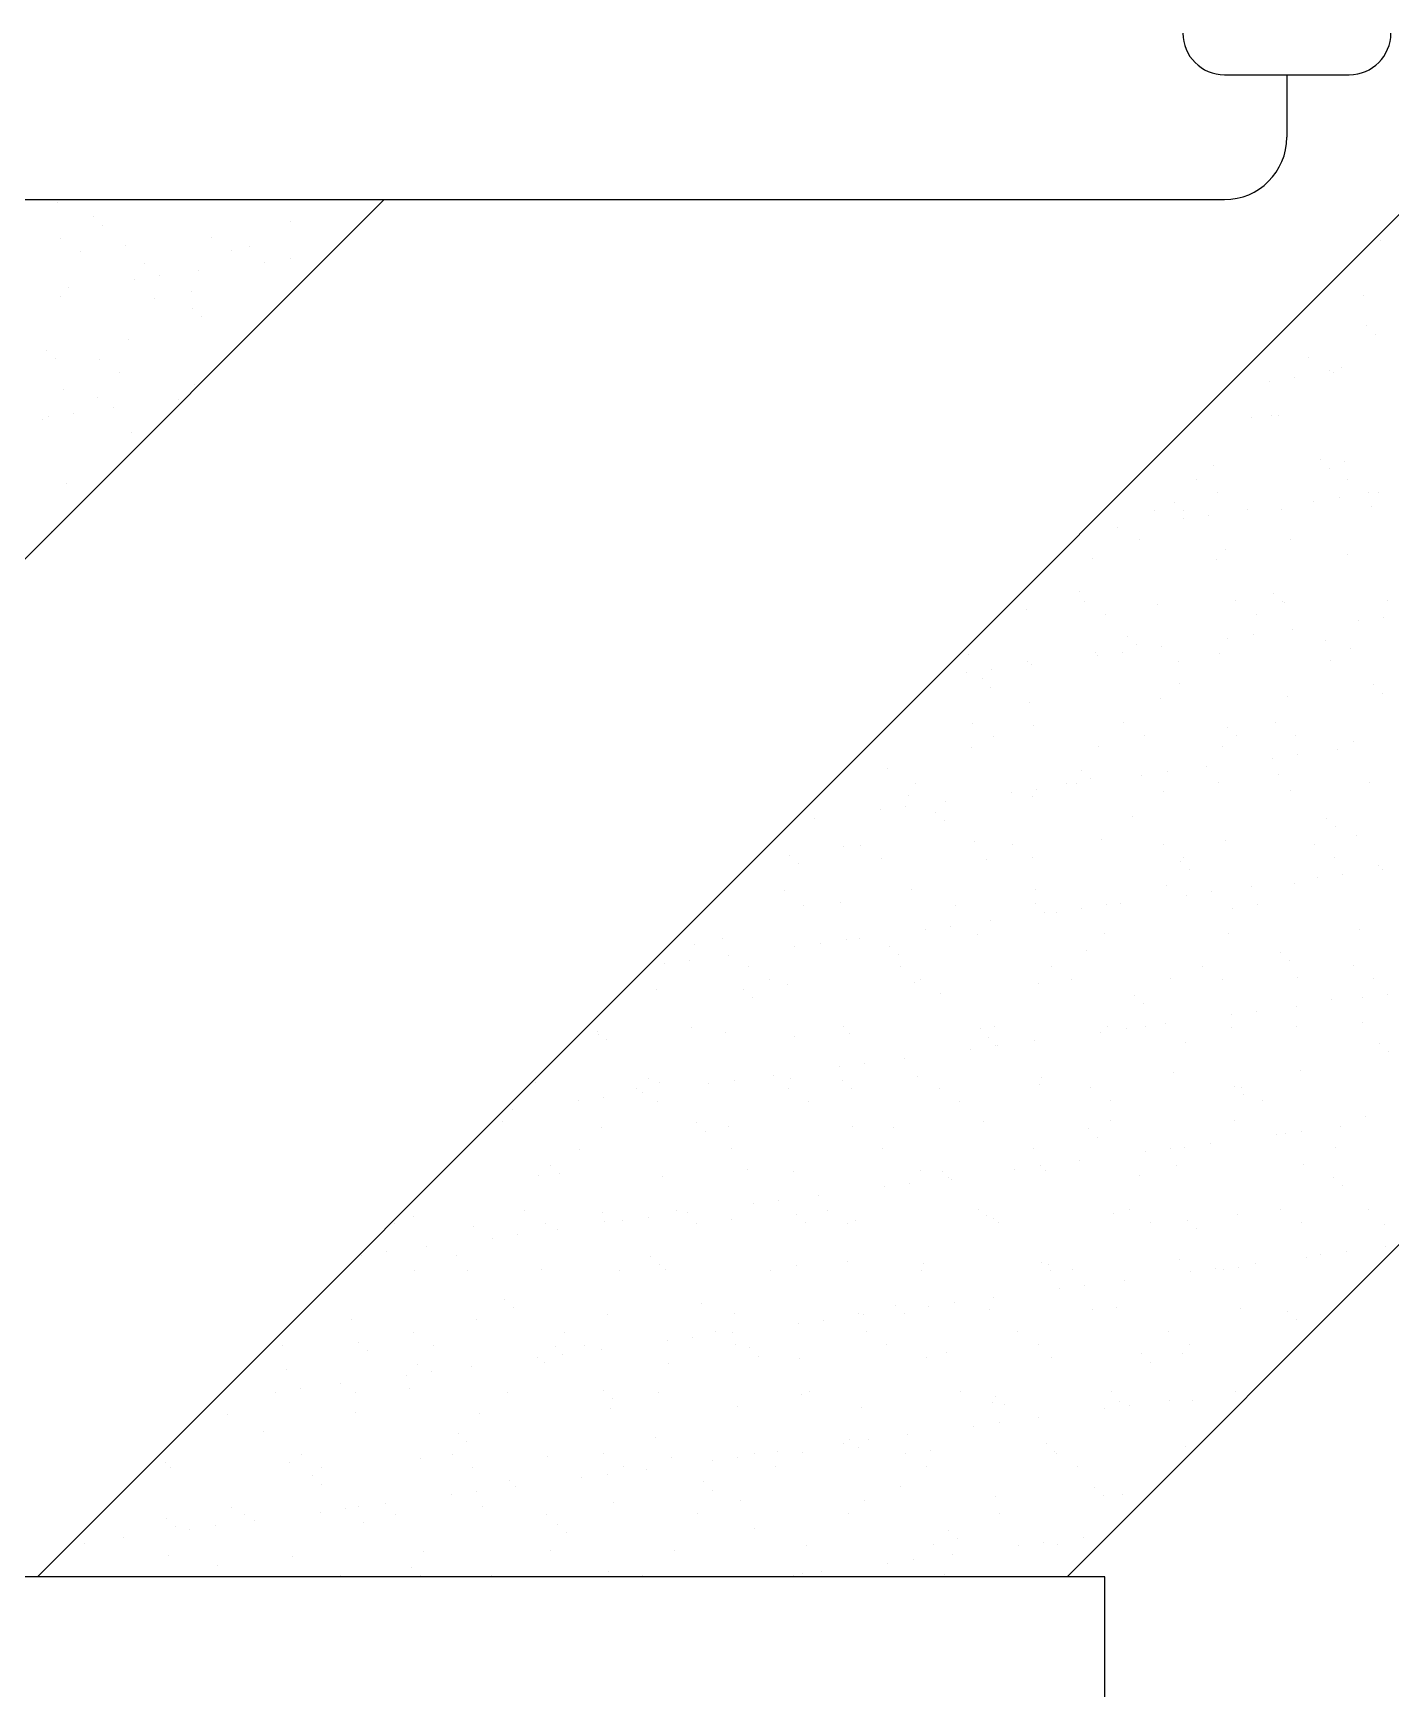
# Model space of a CAD drawing. Extents: x -42728 to 99010, y -18674 to 47645.
# Drawn here: x -35506 to -34947, y -10602 to -9920 of the extents above; entities that cross this region are included whole.
import ezdxf

# ---------------------------------------------------------------- set-up
doc = ezdxf.new("R2010")
doc.units = 0
doc.header["$LTSCALE"] = 100
doc.header["$MEASUREMENT"] = 0
doc.layers.get('0').update_dxf_attribs({"linetype": 'CONTINUOUS'})
doc.layers.add('家具', color=223, linetype='CONTINUOUS')

# ---------------------------------------------------------------- blocks, each defined once
blk = doc.blocks.new('A$C78C3025F')
at = {"layer": '家具', "color": 3, "linetype": 'ByBlock'}
for p, q in [((1629.38, 2820.52), (2410.52, 3601.66)), ((2768.18, 3535.05), (2053.65, 2820.52)), ((1205.12, 2820.52), (1772.3, 3387.7)), ((1637.51, 3386.49), (1637.51, 3386.49)), ((1652.4, 3380.58), (1652.4, 3380.58)), ((1656.09, 3377.2), (1656.09, 3377.2)), ((1733.61, 3378.81), (1733.61, 3378.81)), ((1638.79, 3371.85), (1638.79, 3371.85)), ((1701.07, 3371.96), (1701.07, 3371.96)), ((2182.67, 3370.68), (2182.67, 3370.68)), ((1647.22, 3366.48), (1647.22, 3366.48)), ((1665.74, 3368.65), (1665.74, 3368.65)), ((1709.5, 3366.59), (1709.5, 3366.59)), ((1716.91, 3368.41), (1716.91, 3368.41)), ((1733.54, 3363.34), (1733.54, 3363.34)), ((1749.8, 3365.48), (1749.8, 3365.48)), ((1673.49, 3361.26), (1673.49, 3361.26)), ((1679.71, 3356.25), (1679.71, 3356.25)), ((1695.97, 3358.39), (1695.97, 3358.39)), ((1723.13, 3361.96), (1723.13, 3361.96)), ((1642.13, 3351.3), (1642.13, 3351.3)), ((1669.3, 3354.88), (1669.3, 3354.88)), ((1692.79, 3349.9), (1692.79, 3349.9)), ((1638.77, 3347.96), (1638.77, 3347.96)), ((1677.58, 3347.13), (1677.58, 3347.13)), ((1693.39, 3343.02), (1693.39, 3343.02)), ((2175.84, 3348.04), (2175.84, 3348.04)), ((1697.08, 3339.64), (1697.08, 3339.64)), ((2177.11, 3335.65), (2177.11, 3335.65)), ((1667, 3330.12), (1667, 3330.12)), ((2180.79, 3332.27), (2180.79, 3332.27)), ((1633.27, 3325.47), (1633.27, 3325.47)), ((1636.96, 3322.09), (1636.96, 3322.09)), ((1654.94, 3321.77), (1654.94, 3321.77)), ((2153.2, 3322.67), (2153.2, 3322.67)), ((1663.37, 3316.4), (1663.37, 3316.4)), ((2161.63, 3317.3), (2161.63, 3317.3)), ((2163.53, 3316.38), (2163.53, 3316.38)), ((2166.64, 3318.47), (2166.64, 3318.47)), ((1640.03, 3309.42), (1640.03, 3309.42)), ((1694.05, 3311.36), (1694.05, 3311.36)), ((2136.86, 3312.87), (2136.86, 3312.87)), ((2147.27, 3314.24), (2147.27, 3314.24)), ((1654.36, 3306.14), (1654.36, 3306.14)), ((1660.57, 3301.95), (1660.57, 3301.95)), ((1687.74, 3305.52), (1687.74, 3305.52)), ((1631.45, 3296.94), (1631.45, 3296.94)), ((1633.9, 3298.43), (1633.9, 3298.43)), ((1644.31, 3299.8), (1644.31, 3299.8)), ((2129.71, 3297.84), (2129.71, 3297.84)), ((2138.07, 3298.78), (2138.07, 3298.78)), ((2140.86, 3298.69), (2140.86, 3298.69)), ((1668.26, 3291.58), (1668.26, 3291.58)), ((2157.98, 3280.54), (2157.98, 3280.54)), ((2113.88, 3277.99), (2113.88, 3277.99)), ((2161.66, 3277.16), (2161.66, 3277.16)), ((2167.9, 3279.93), (2167.9, 3279.93)), ((1641.29, 3270.88), (1641.29, 3270.88)), ((2107.07, 3272.48), (2107.07, 3272.48)), ((2115.5, 3267.11), (2115.5, 3267.11)), ((2169.35, 3272.59), (2169.35, 3272.59)), ((2177.79, 3267.22), (2177.79, 3267.22)), ((2181.97, 3267.02), (2181.97, 3267.02)), ((2097.85, 3262.98), (2097.85, 3262.98)), ((2128.14, 3259.94), (2128.14, 3259.94)), ((2142.12, 3260.15), (2142.12, 3260.15)), ((2155.3, 3263.51), (2155.3, 3263.51)), ((2165.71, 3264.88), (2165.71, 3264.88)), ((2179.06, 3261.21), (2179.06, 3261.21)), ((2089.77, 3259.48), (2089.77, 3259.48)), ((2101.47, 3256.42), (2101.47, 3256.42)), ((2101.54, 3259.6), (2101.54, 3259.6)), ((2111.88, 3257.79), (2111.88, 3257.79)), ((1635.23, 3251.03), (1635.23, 3251.03)), ((2074.3, 3252.85), (2074.3, 3252.85)), ((2083.58, 3247.65), (2083.58, 3247.65)), ((2145.87, 3247.76), (2145.87, 3247.76)), ((2063.98, 3239.7), (2063.98, 3239.7)), ((2115.14, 3239.45), (2115.14, 3239.45)), ((2118.94, 3243.66), (2118.94, 3243.66)), ((2169.16, 3241.4), (2169.16, 3241.4)), ((2058.82, 3226.11), (2058.82, 3226.11)), ((2037.01, 3219), (2037.01, 3219)), ((2060.94, 3222.28), (2060.94, 3222.28)), ((2091.03, 3220.95), (2091.03, 3220.95)), ((2123.22, 3222.4), (2123.22, 3222.4)), ((2138.85, 3225.42), (2138.85, 3225.42)), ((2142.53, 3222.04), (2142.53, 3222.04)), ((2143.38, 3221.61), (2143.38, 3221.61)), ((2185.51, 3222.51), (2185.51, 3222.51)), ((2069.37, 3216.91), (2069.37, 3216.91)), ((2131.66, 3217.02), (2131.66, 3217.02)), ((2173.74, 3214.16), (2173.74, 3214.16)), ((2184.15, 3215.53), (2184.15, 3215.53)), ((2078.72, 3207.87), (2078.72, 3207.87)), ((2119.91, 3207.07), (2119.91, 3207.07)), ((2130.32, 3208.44), (2130.32, 3208.44)), ((2146.58, 3210.58), (2146.58, 3210.58)), ((2159.93, 3206.1), (2159.93, 3206.1)), ((2012.89, 3200.49), (2012.89, 3200.49)), ((2065.24, 3201.16), (2065.24, 3201.16)), ((2066.07, 3199.98), (2066.07, 3199.98)), ((2076.48, 3201.35), (2076.48, 3201.35)), ((2082.41, 3204.49), (2082.41, 3204.49)), ((2092.74, 3203.49), (2092.74, 3203.49)), ((2116.4, 3200.91), (2116.4, 3200.91)), ((2170.42, 3202.86), (2170.42, 3202.86)), ((2012.24, 3192.89), (2012.24, 3192.89)), ((2022.65, 3194.26), (2022.65, 3194.26)), ((2037.45, 3197.45), (2037.45, 3197.45)), ((2038.91, 3196.4), (2038.91, 3196.4)), ((2099.74, 3197.57), (2099.74, 3197.57)), ((2162.02, 3197.68), (2162.02, 3197.68)), ((2018.6, 3190.31), (2018.6, 3190.31)), ((2022.29, 3186.93), (2022.29, 3186.93)), ((2099.81, 3188.54), (2099.81, 3188.54)), ((2179.84, 3187.86), (2179.84, 3187.86)), ((2038.27, 3180.46), (2038.27, 3180.46)), ((2092.29, 3182.41), (2092.29, 3182.41)), ((2144.64, 3183.08), (2144.64, 3183.08)), ((2183.52, 3184.48), (2183.52, 3184.48)), ((2014.81, 3172.09), (2014.81, 3172.09)), ((2077.09, 3172.2), (2077.09, 3172.2)), ((2139.38, 3172.31), (2139.38, 3172.31)), ((2023.24, 3166.72), (2023.24, 3166.72)), ((2039.69, 3170.99), (2039.69, 3170.99)), ((2085.53, 3166.83), (2085.53, 3166.83)), ((2119.72, 3170.3), (2119.72, 3170.3)), ((2123.4, 3166.92), (2123.4, 3166.92)), ((2147.81, 3166.94), (2147.81, 3166.94)), ((2171.68, 3164.32), (2171.68, 3164.32)), ((2014.15, 3161.96), (2014.15, 3161.96)), ((2066.5, 3162.62), (2066.5, 3162.62)), ((2117.66, 3162.38), (2117.66, 3162.38)), ((2138.35, 3157.71), (2138.35, 3157.71)), ((2148.76, 3159.08), (2148.76, 3159.08)), ((2165.02, 3161.22), (2165.02, 3161.22)), ((1979.56, 3153.44), (1979.56, 3153.44)), ((2059.59, 3152.75), (2059.59, 3152.75)), ((2084.51, 3150.63), (2084.51, 3150.63)), ((2094.92, 3152), (2094.92, 3152)), ((2111.18, 3154.14), (2111.18, 3154.14)), ((2140.8, 3150.98), (2140.8, 3150.98)), ((1991.32, 3147.26), (1991.32, 3147.26)), ((2041.09, 3144.91), (2041.09, 3144.91)), ((2053.61, 3147.37), (2053.61, 3147.37)), ((2057.35, 3147.05), (2057.35, 3147.05)), ((2063.28, 3149.37), (2063.28, 3149.37)), ((2093.55, 3143.87), (2093.55, 3143.87)), ((2115.89, 3147.49), (2115.89, 3147.49)), ((2145.9, 3144.54), (2145.9, 3144.54)), ((2178.17, 3147.6), (2178.17, 3147.6)), ((1987.25, 3137.82), (1987.25, 3137.82)), ((1988.37, 3142.17), (1988.37, 3142.17)), ((2003.51, 3139.96), (2003.51, 3139.96)), ((2030.68, 3143.54), (2030.68, 3143.54)), ((2039.53, 3141.93), (2039.53, 3141.93)), ((1949.67, 3132.87), (1949.67, 3132.87)), ((1976.84, 3136.45), (1976.84, 3136.45)), ((1999.47, 3135.2), (1999.47, 3135.2)), ((2003.16, 3131.82), (2003.16, 3131.82)), ((2080.68, 3133.43), (2080.68, 3133.43)), ((2160.71, 3132.74), (2160.71, 3132.74)), ((2015.41, 3123.42), (2015.41, 3123.42)), ((2067.76, 3124.09), (2067.76, 3124.09)), ((2118.92, 3123.84), (2118.92, 3123.84)), ((2164.39, 3129.36), (2164.39, 3129.36)), ((2172.94, 3125.79), (2172.94, 3125.79)), ((1939.35, 3117.64), (1939.35, 3117.64)), ((1961.39, 3121.47), (1961.39, 3121.47)), ((1968.68, 3121.89), (1968.68, 3121.89)), ((1977.11, 3116.52), (1977.11, 3116.52)), ((2030.96, 3122.01), (2030.96, 3122.01)), ((2039.4, 3116.63), (2039.4, 3116.63)), ((2093.24, 3122.12), (2093.24, 3122.12)), ((2101.68, 3116.75), (2101.68, 3116.75)), ((2155.53, 3122.23), (2155.53, 3122.23)), ((2163.96, 3116.86), (2163.96, 3116.86)), ((1943.03, 3114.26), (1943.03, 3114.26)), ((2020.56, 3115.87), (2020.56, 3115.87)), ((2100.59, 3115.19), (2100.59, 3115.19)), ((2104.27, 3111.81), (2104.27, 3111.81)), ((2167.2, 3109.73), (2167.2, 3109.73)), ((2181.79, 3113.42), (2181.79, 3113.42)), ((2183.46, 3111.87), (2183.46, 3111.87)), ((1937.27, 3102.97), (1937.27, 3102.97)), ((1989.63, 3103.63), (1989.63, 3103.63)), ((2040.79, 3103.39), (2040.79, 3103.39)), ((2094.81, 3105.34), (2094.81, 3105.34)), ((2129.62, 3104.78), (2129.62, 3104.78)), ((2147.16, 3106), (2147.16, 3106)), ((2156.79, 3108.36), (2156.79, 3108.36)), ((1945.19, 3097.06), (1945.19, 3097.06)), ((1960.43, 3098.32), (1960.43, 3098.32)), ((2007.48, 3097.18), (2007.48, 3097.18)), ((2040.46, 3097.63), (2040.46, 3097.63)), ((2069.76, 3097.29), (2069.76, 3097.29)), ((2075.79, 3097.69), (2075.79, 3097.69)), ((2102.95, 3101.27), (2102.95, 3101.27)), ((2113.36, 3102.64), (2113.36, 3102.64)), ((2132.04, 3097.4), (2132.04, 3097.4)), ((2021.95, 3090.61), (2021.95, 3090.61)), ((2044.15, 3094.26), (2044.15, 3094.26)), ((2049.12, 3094.18), (2049.12, 3094.18)), ((2059.53, 3095.55), (2059.53, 3095.55)), ((2121.67, 3095.86), (2121.67, 3095.86)), ((1911.49, 3083.18), (1911.49, 3083.18)), ((1962.65, 3082.94), (1962.65, 3082.94)), ((1968.11, 3083.52), (1968.11, 3083.52)), ((1995.28, 3087.1), (1995.28, 3087.1)), ((2005.69, 3088.47), (2005.69, 3088.47)), ((2016.67, 3084.88), (2016.67, 3084.88)), ((2069.02, 3085.55), (2069.02, 3085.55)), ((2120.18, 3085.31), (2120.18, 3085.31)), ((2174.2, 3087.25), (2174.2, 3087.25)), ((1900.31, 3080.77), (1900.31, 3080.77)), ((1914.28, 3076.43), (1914.28, 3076.43)), ((1941.44, 3080.01), (1941.44, 3080.01)), ((1951.85, 3081.38), (1951.85, 3081.38)), ((1980.34, 3080.08), (1980.34, 3080.08)), ((1984.03, 3076.7), (1984.03, 3076.7)), ((2061.55, 3078.31), (2061.55, 3078.31)), ((2141.58, 3077.62), (2141.58, 3077.62)), ((1887.61, 3072.92), (1887.61, 3072.92)), ((1898.02, 3074.29), (1898.02, 3074.29)), ((1922.55, 3071.7), (1922.55, 3071.7)), ((1984.83, 3071.81), (1984.83, 3071.81)), ((2047.11, 3071.92), (2047.11, 3071.92)), ((2109.4, 3072.04), (2109.4, 3072.04)), ((2145.27, 3074.25), (2145.27, 3074.25)), ((2171.68, 3072.15), (2171.68, 3072.15)), ((1884.52, 3062.48), (1884.52, 3062.48)), ((1920.22, 3062.53), (1920.22, 3062.53)), ((1930.98, 3066.32), (1930.98, 3066.32)), ((1938.53, 3064.43), (1938.53, 3064.43)), ((1990.89, 3065.1), (1990.89, 3065.1)), ((1993.27, 3066.44), (1993.27, 3066.44)), ((2042.05, 3064.85), (2042.05, 3064.85)), ((2055.55, 3066.55), (2055.55, 3066.55)), ((2096.07, 3066.8), (2096.07, 3066.8)), ((2117.83, 3066.66), (2117.83, 3066.66)), ((2148.42, 3067.47), (2148.42, 3067.47)), ((2180.11, 3066.78), (2180.11, 3066.78)), ((1923.9, 3059.15), (1923.9, 3059.15)), ((2001.43, 3060.76), (2001.43, 3060.76)), ((2081.46, 3060.07), (2081.46, 3060.07)), ((2085.14, 3056.69), (2085.14, 3056.69)), ((2148.06, 3055.43), (2148.06, 3055.43)), ((2162.66, 3058.3), (2162.66, 3058.3)), ((2175.23, 3059), (2175.23, 3059)), ((2185.64, 3060.37), (2185.64, 3060.37)), ((2094.22, 3048.34), (2094.22, 3048.34)), ((2121.39, 3051.92), (2121.39, 3051.92)), ((2131.8, 3053.29), (2131.8, 3053.29)), ((2175.46, 3048.72), (2175.46, 3048.72)), ((1860.1, 3044.97), (1860.1, 3044.97)), ((1860.4, 3043.98), (1860.4, 3043.98)), ((1863.78, 3041.59), (1863.78, 3041.59)), ((1899.06, 3046.87), (1899.06, 3046.87)), ((1912.75, 3044.65), (1912.75, 3044.65)), ((1941.3, 3043.2), (1941.3, 3043.2)), ((1961.35, 3046.98), (1961.35, 3046.98)), ((1963.91, 3044.4), (1963.91, 3044.4)), ((2017.93, 3046.35), (2017.93, 3046.35)), ((2021.33, 3042.52), (2021.33, 3042.52)), ((2023.63, 3047.1), (2023.63, 3047.1)), ((2067.56, 3044.83), (2067.56, 3044.83)), ((2070.28, 3047.01), (2070.28, 3047.01)), ((2077.97, 3046.2), (2077.97, 3046.2)), ((2085.91, 3047.21), (2085.91, 3047.21)), ((2121.44, 3046.77), (2121.44, 3046.77)), ((2148.19, 3047.32), (2148.19, 3047.32)), ((2013.72, 3037.74), (2013.72, 3037.74)), ((2024.13, 3039.11), (2024.13, 3039.11)), ((2025.02, 3039.14), (2025.02, 3039.14)), ((2040.39, 3041.25), (2040.39, 3041.25)), ((2102.54, 3040.75), (2102.54, 3040.75)), ((2182.57, 3040.06), (2182.57, 3040.06)), ((2186.26, 3036.68), (2186.26, 3036.68)), ((1959.88, 3030.65), (1959.88, 3030.65)), ((1970.29, 3032.02), (1970.29, 3032.02)), ((1986.55, 3034.16), (1986.55, 3034.16)), ((2097.33, 3028.26), (2097.33, 3028.26)), ((2149.68, 3028.93), (2149.68, 3028.93)), ((1834.61, 3024.19), (1834.61, 3024.19)), ((1876.42, 3021.5), (1876.42, 3021.5)), ((1881.18, 3025.65), (1881.18, 3025.65)), ((1885.78, 3023.95), (1885.78, 3023.95)), ((1906.05, 3023.56), (1906.05, 3023.56)), ((1916.46, 3024.94), (1916.46, 3024.94)), ((1932.72, 3027.08), (1932.72, 3027.08)), ((1938.7, 3021.62), (1938.7, 3021.62)), ((1939.79, 3025.89), (1939.79, 3025.89)), ((1961.21, 3024.96), (1961.21, 3024.96)), ((1964.9, 3021.59), (1964.9, 3021.59)), ((1992.15, 3026.56), (1992.15, 3026.56)), ((2000.98, 3021.73), (2000.98, 3021.73)), ((2042.42, 3023.19), (2042.42, 3023.19)), ((2043.31, 3026.32), (2043.31, 3026.32)), ((2063.27, 3021.84), (2063.27, 3021.84)), ((2122.45, 3022.51), (2122.45, 3022.51)), ((2125.55, 3021.96), (2125.55, 3021.96)), ((1852.21, 3016.48), (1852.21, 3016.48)), ((1862.62, 3017.85), (1862.62, 3017.85)), ((1878.88, 3019.99), (1878.88, 3019.99)), ((1884.85, 3016.13), (1884.85, 3016.13)), ((1947.14, 3016.24), (1947.14, 3016.24)), ((2009.42, 3016.36), (2009.42, 3016.36)), ((2071.7, 3016.47), (2071.7, 3016.47)), ((2126.14, 3019.13), (2126.14, 3019.13)), ((2133.98, 3016.58), (2133.98, 3016.58)), ((1821.06, 3008.1), (1821.06, 3008.1)), ((1825.05, 3012.9), (1825.05, 3012.9)), ((1901.09, 3007.41), (1901.09, 3007.41)), ((2019.19, 3007.81), (2019.19, 3007.81)), ((2071.54, 3008.48), (2071.54, 3008.48)), ((2122.7, 3008.23), (2122.7, 3008.23)), ((2176.72, 3010.18), (2176.72, 3010.18)), ((1861.66, 3005.44), (1861.66, 3005.44)), ((1904.77, 3004.03), (1904.77, 3004.03)), ((1914.01, 3006.11), (1914.01, 3006.11)), ((1965.17, 3005.86), (1965.17, 3005.86)), ((1982.3, 3005.64), (1982.3, 3005.64)), ((2062.33, 3004.95), (2062.33, 3004.95)), ((2066.01, 3001.58), (2066.01, 3001.58)), ((2139.83, 3002.56), (2139.83, 3002.56)), ((2143.53, 3003.19), (2143.53, 3003.19)), ((2150.24, 3003.93), (2150.24, 3003.93)), ((2166.5, 3006.07), (2166.5, 3006.07)), ((1852.93, 2996.67), (1852.93, 2996.67)), ((1915.21, 2996.79), (1915.21, 2996.79)), ((1977.5, 2996.9), (1977.5, 2996.9)), ((2039.78, 2997.01), (2039.78, 2997.01)), ((2085.99, 2995.47), (2085.99, 2995.47)), ((2096.41, 2996.84), (2096.41, 2996.84)), ((2102.06, 2997.13), (2102.06, 2997.13)), ((2112.66, 2998.98), (2112.66, 2998.98)), ((2164.35, 2997.24), (2164.35, 2997.24)), ((1840.97, 2989.86), (1840.97, 2989.86)), ((1922.17, 2988.09), (1922.17, 2988.09)), ((1941.05, 2987.36), (1941.05, 2987.36)), ((1993.41, 2988.03), (1993.41, 2988.03)), ((2002.2, 2987.4), (2002.2, 2987.4)), ((2032.16, 2988.38), (2032.16, 2988.38)), ((2042.57, 2989.76), (2042.57, 2989.76)), ((2044.57, 2987.78), (2044.57, 2987.78)), ((2058.83, 2991.9), (2058.83, 2991.9)), ((2098.59, 2989.73), (2098.59, 2989.73)), ((2150.94, 2990.39), (2150.94, 2990.39)), ((1835.87, 2985.66), (1835.87, 2985.66)), ((1844.65, 2986.48), (1844.65, 2986.48)), ((1887.04, 2985.41), (1887.04, 2985.41)), ((1978.32, 2981.3), (1978.32, 2981.3)), ((1988.73, 2982.67), (1988.73, 2982.67)), ((2004.99, 2984.81), (2004.99, 2984.81)), ((2005.89, 2984.02), (2005.89, 2984.02)), ((2083.41, 2985.63), (2083.41, 2985.63)), ((2163.44, 2984.94), (2163.44, 2984.94)), ((2167.13, 2981.57), (2167.13, 2981.57)), ((1924.49, 2974.21), (1924.49, 2974.21)), ((1934.9, 2975.58), (1934.9, 2975.58)), ((1951.16, 2977.72), (1951.16, 2977.72)), ((1784.53, 2968.92), (1784.53, 2968.92)), ((1830.29, 2971.31), (1830.29, 2971.31)), ((1862.05, 2970.53), (1862.05, 2970.53)), ((1862.92, 2966.91), (1862.92, 2966.91)), ((1870.65, 2967.12), (1870.65, 2967.12)), ((1881.06, 2968.49), (1881.06, 2968.49)), ((1892.57, 2971.42), (1892.57, 2971.42)), ((1897.32, 2970.63), (1897.32, 2970.63)), ((1915.27, 2967.57), (1915.27, 2967.57)), ((1942.08, 2969.85), (1942.08, 2969.85)), ((1945.77, 2966.47), (1945.77, 2966.47)), ((1954.85, 2971.53), (1954.85, 2971.53)), ((1966.43, 2967.33), (1966.43, 2967.33)), ((2017.14, 2971.65), (2017.14, 2971.65)), ((2020.45, 2969.27), (2020.45, 2969.27)), ((2023.29, 2968.08), (2023.29, 2968.08)), ((2072.8, 2969.94), (2072.8, 2969.94)), ((2079.42, 2971.76), (2079.42, 2971.76)), ((2103.32, 2967.39), (2103.32, 2967.39)), ((2123.96, 2969.7), (2123.96, 2969.7)), ((2141.7, 2971.87), (2141.7, 2971.87)), ((2150.14, 2966.5), (2150.14, 2966.5)), ((2177.98, 2971.64), (2177.98, 2971.64)), ((1776.44, 2965.82), (1776.44, 2965.82)), ((1808.9, 2964.96), (1808.9, 2964.96)), ((1816.82, 2960.03), (1816.82, 2960.03)), ((1827.23, 2961.4), (1827.23, 2961.4)), ((1838.72, 2965.93), (1838.72, 2965.93)), ((1843.49, 2963.55), (1843.49, 2963.55)), ((1901.01, 2966.05), (1901.01, 2966.05)), ((1963.29, 2966.16), (1963.29, 2966.16)), ((2025.57, 2966.27), (2025.57, 2966.27)), ((2087.85, 2966.39), (2087.85, 2966.39)), ((2107.01, 2964.01), (2107.01, 2964.01)), ((2184.53, 2965.62), (2184.53, 2965.62)), ((1762.98, 2952.95), (1762.98, 2952.95)), ((1773.39, 2954.32), (1773.39, 2954.32)), ((1789.65, 2956.46), (1789.65, 2956.46)), ((1801.93, 2952.98), (1801.93, 2952.98)), ((2158.27, 2953.2), (2158.27, 2953.2)), ((2168.68, 2954.57), (2168.68, 2954.57)), ((2184.94, 2956.72), (2184.94, 2956.72)), ((1784.78, 2946.45), (1784.78, 2946.45)), ((1806.8, 2946.48), (1806.8, 2946.48)), ((1837.13, 2947.12), (1837.13, 2947.12)), ((1869.08, 2946.59), (1869.08, 2946.59)), ((1881.96, 2952.29), (1881.96, 2952.29)), ((1885.64, 2948.92), (1885.64, 2948.92)), ((1888.3, 2946.88), (1888.3, 2946.88)), ((1931.37, 2946.7), (1931.37, 2946.7)), ((1942.31, 2948.82), (1942.31, 2948.82)), ((1963.17, 2950.52), (1963.17, 2950.52)), ((1993.65, 2946.82), (1993.65, 2946.82)), ((1994.67, 2949.49), (1994.67, 2949.49)), ((2043.2, 2949.84), (2043.2, 2949.84)), ((2045.83, 2949.24), (2045.83, 2949.24)), ((2046.88, 2946.46), (2046.88, 2946.46)), ((2055.93, 2946.93), (2055.93, 2946.93)), ((2099.85, 2951.19), (2099.85, 2951.19)), ((2104.43, 2946.12), (2104.43, 2946.12)), ((2114.85, 2947.49), (2114.85, 2947.49)), ((2118.22, 2947.04), (2118.22, 2947.04)), ((2124.4, 2948.07), (2124.4, 2948.07)), ((2131.1, 2949.63), (2131.1, 2949.63)), ((2152.2, 2951.86), (2152.2, 2951.86)), ((2061.01, 2940.4), (2061.01, 2940.4)), ((2077.27, 2942.54), (2077.27, 2942.54)), ((1821.84, 2934.74), (1821.84, 2934.74)), ((1903.04, 2932.97), (1903.04, 2932.97)), ((2007.17, 2933.31), (2007.17, 2933.31)), ((2023.43, 2935.45), (2023.43, 2935.45)), ((2050.6, 2939.03), (2050.6, 2939.03)), ((1759, 2926.67), (1759, 2926.67)), ((1810.16, 2926.42), (1810.16, 2926.42)), ((1825.52, 2931.36), (1825.52, 2931.36)), ((1864.18, 2928.37), (1864.18, 2928.37)), ((1916.53, 2929.04), (1916.53, 2929.04)), ((1953.34, 2926.22), (1953.34, 2926.22)), ((1967.69, 2928.79), (1967.69, 2928.79)), ((1969.6, 2928.37), (1969.6, 2928.37)), ((1983.07, 2932.28), (1983.07, 2932.28)), ((1986.76, 2928.91), (1986.76, 2928.91)), ((1996.76, 2931.94), (1996.76, 2931.94)), ((2021.71, 2930.74), (2021.71, 2930.74)), ((2064.28, 2930.52), (2064.28, 2930.52)), ((2074.06, 2931.41), (2074.06, 2931.41)), ((2125.22, 2931.16), (2125.22, 2931.16)), ((2144.31, 2929.83), (2144.31, 2929.83)), ((2148, 2926.45), (2148, 2926.45)), ((1784.16, 2921.11), (1784.16, 2921.11)), ((1846.44, 2921.23), (1846.44, 2921.23)), ((1899.5, 2919.14), (1899.5, 2919.14)), ((1908.72, 2921.34), (1908.72, 2921.34)), ((1915.76, 2921.28), (1915.76, 2921.28)), ((1942.93, 2924.85), (1942.93, 2924.85)), ((1971.01, 2921.45), (1971.01, 2921.45)), ((2033.29, 2921.56), (2033.29, 2921.56)), ((2095.57, 2921.68), (2095.57, 2921.68)), ((1730.31, 2915.63), (1730.31, 2915.63)), ((1761.71, 2917.19), (1761.71, 2917.19)), ((1765.4, 2913.81), (1765.4, 2913.81)), ((1792.59, 2915.74), (1792.59, 2915.74)), ((1842.92, 2915.42), (1842.92, 2915.42)), ((1845.67, 2912.05), (1845.67, 2912.05)), ((1854.87, 2915.85), (1854.87, 2915.85)), ((1861.93, 2914.19), (1861.93, 2914.19)), ((1889.09, 2917.77), (1889.09, 2917.77)), ((1917.16, 2915.97), (1917.16, 2915.97)), ((1922.95, 2914.73), (1922.95, 2914.73)), ((1979.44, 2916.08), (1979.44, 2916.08)), ((2004.16, 2912.96), (2004.16, 2912.96)), ((2041.72, 2916.19), (2041.72, 2916.19)), ((2084.19, 2912.27), (2084.19, 2912.27)), ((2101.1, 2912.65), (2101.1, 2912.65)), ((2104.01, 2916.3), (2104.01, 2916.3)), ((1732.02, 2905.97), (1732.02, 2905.97)), ((1786.04, 2907.92), (1786.04, 2907.92)), ((1808.09, 2907.1), (1808.09, 2907.1)), ((1835.26, 2910.68), (1835.26, 2910.68)), ((1838.39, 2908.58), (1838.39, 2908.58)), ((1889.56, 2908.34), (1889.56, 2908.34)), ((1926.64, 2911.35), (1926.64, 2911.35)), ((1943.57, 2910.28), (1943.57, 2910.28)), ((1995.93, 2910.95), (1995.93, 2910.95)), ((2047.09, 2910.71), (2047.09, 2910.71)), ((2087.88, 2908.9), (2087.88, 2908.9)), ((1754.26, 2900.02), (1754.26, 2900.02)), ((1781.42, 2903.59), (1781.42, 2903.59)), ((1791.83, 2904.96), (1791.83, 2904.96)), ((1705.28, 2896.25), (1705.28, 2896.25)), ((1727.59, 2896.5), (1727.59, 2896.5)), ((1738, 2897.87), (1738, 2897.87)), ((1760.67, 2896.28), (1760.67, 2896.28)), ((1782.8, 2897.86), (1782.8, 2897.86)), ((1822.95, 2896.4), (1822.95, 2896.4)), ((1862.83, 2897.18), (1862.83, 2897.18)), ((1866.52, 2893.8), (1866.52, 2893.8)), ((1885.24, 2896.51), (1885.24, 2896.51)), ((1944.04, 2895.41), (1944.04, 2895.41)), ((1947.52, 2896.62), (1947.52, 2896.62)), ((2009.8, 2896.74), (2009.8, 2896.74)), ((2022.97, 2892.2), (2022.97, 2892.2)), ((2024.07, 2894.72), (2024.07, 2894.72)), ((2072.09, 2896.85), (2072.09, 2896.85)), ((2075.32, 2892.87), (2075.32, 2892.87)), ((2095.71, 2893.19), (2095.71, 2893.19)), ((2105.28, 2892.95), (2105.28, 2892.95)), ((2122.87, 2896.76), (2122.87, 2896.76)), ((1707.91, 2887.46), (1707.91, 2887.46)), ((1760.26, 2888.13), (1760.26, 2888.13)), ((1811.42, 2887.89), (1811.42, 2887.89)), ((1865.44, 2889.83), (1865.44, 2889.83)), ((1917.79, 2890.5), (1917.79, 2890.5)), ((1968.95, 2890.25), (1968.95, 2890.25)), ((2027.75, 2891.34), (2027.75, 2891.34)), ((2041.87, 2886.1), (2041.87, 2886.1)), ((2069.04, 2889.67), (2069.04, 2889.67)), ((2079.45, 2891.04), (2079.45, 2891.04)), ((1722.68, 2880.31), (1722.68, 2880.31)), ((1802.71, 2879.62), (1802.71, 2879.62)), ((1883.91, 2877.86), (1883.91, 2877.86)), ((1988.04, 2879.01), (1988.04, 2879.01)), ((2015.2, 2882.59), (2015.2, 2882.59)), ((2025.61, 2883.96), (2025.61, 2883.96)), ((1800.31, 2871.03), (1800.31, 2871.03)), ((1806.39, 2876.25), (1806.39, 2876.25)), ((1862.59, 2871.14), (1862.59, 2871.14)), ((1924.88, 2871.26), (1924.88, 2871.26)), ((1934.2, 2871.92), (1934.2, 2871.92)), ((1944.83, 2871.75), (1944.83, 2871.75)), ((1961.37, 2875.5), (1961.37, 2875.5)), ((1963.94, 2877.17), (1963.94, 2877.17)), ((1967.63, 2873.79), (1967.63, 2873.79)), ((1971.78, 2876.87), (1971.78, 2876.87)), ((1987.16, 2871.37), (1987.16, 2871.37)), ((1997.19, 2872.42), (1997.19, 2872.42)), ((2045.15, 2875.4), (2045.15, 2875.4)), ((2048.35, 2872.17), (2048.35, 2872.17)), ((2049.44, 2871.48), (2049.44, 2871.48)), ((2102.36, 2874.12), (2102.36, 2874.12)), ((1682.12, 2867.68), (1682.12, 2867.68)), ((1684.18, 2865.43), (1684.18, 2865.43)), ((1733.28, 2867.43), (1733.28, 2867.43)), ((1738.03, 2870.92), (1738.03, 2870.92)), ((1746.46, 2865.54), (1746.46, 2865.54)), ((1787.3, 2869.38), (1787.3, 2869.38)), ((1808.74, 2865.66), (1808.74, 2865.66)), ((1839.65, 2870.05), (1839.65, 2870.05)), ((1871.03, 2865.77), (1871.03, 2865.77)), ((1880.37, 2864.83), (1880.37, 2864.83)), ((1890.82, 2869.8), (1890.82, 2869.8)), ((1907.53, 2868.41), (1907.53, 2868.41)), ((1917.94, 2869.78), (1917.94, 2869.78)), ((1933.31, 2865.88), (1933.31, 2865.88)), ((1995.59, 2866), (1995.59, 2866)), ((2057.88, 2866.11), (2057.88, 2866.11)), ((1742.58, 2862.07), (1742.58, 2862.07)), ((1746.27, 2858.69), (1746.27, 2858.69)), ((1823.79, 2860.3), (1823.79, 2860.3)), ((1826.53, 2857.75), (1826.53, 2857.75)), ((1853.7, 2861.32), (1853.7, 2861.32)), ((1864.11, 2862.69), (1864.11, 2862.69)), ((1903.82, 2859.61), (1903.82, 2859.61)), ((1985.03, 2857.85), (1985.03, 2857.85)), ((1772.7, 2850.66), (1772.7, 2850.66)), ((1799.86, 2854.24), (1799.86, 2854.24)), ((1810.27, 2855.61), (1810.27, 2855.61)), ((1866.7, 2851.3), (1866.7, 2851.3)), ((1907.51, 2856.24), (1907.51, 2856.24)), ((1919.05, 2851.96), (1919.05, 2851.96)), ((1970.21, 2851.72), (1970.21, 2851.72)), ((2024.23, 2853.66), (2024.23, 2853.66)), ((2065.06, 2857.16), (2065.06, 2857.16)), ((2068.75, 2853.78), (2068.75, 2853.78)), ((2076.58, 2854.33), (2076.58, 2854.33)), ((1682.46, 2844.52), (1682.46, 2844.52)), ((1709.17, 2848.93), (1709.17, 2848.93)), ((1714.54, 2846.09), (1714.54, 2846.09)), ((1746.03, 2847.15), (1746.03, 2847.15)), ((1756.44, 2848.52), (1756.44, 2848.52)), ((1761.52, 2849.59), (1761.52, 2849.59)), ((1776.82, 2846.2), (1776.82, 2846.2)), ((1812.68, 2849.35), (1812.68, 2849.35)), ((1839.11, 2846.31), (1839.11, 2846.31)), ((1901.39, 2846.43), (1901.39, 2846.43)), ((1963.67, 2846.54), (1963.67, 2846.54)), ((2025.96, 2846.65), (2025.96, 2846.65)), ((1686.15, 2841.14), (1686.15, 2841.14)), ((1692.19, 2840.06), (1692.19, 2840.06)), ((1702.6, 2841.43), (1702.6, 2841.43)), ((1718.86, 2843.57), (1718.86, 2843.57)), ((1763.67, 2842.75), (1763.67, 2842.75)), ((1843.7, 2842.06), (1843.7, 2842.06)), ((1847.39, 2838.68), (1847.39, 2838.68)), ((1924.91, 2840.29), (1924.91, 2840.29)), ((2004.94, 2839.6), (2004.94, 2839.6)), ((1648.77, 2834.34), (1648.77, 2834.34)), ((1665.03, 2836.48), (1665.03, 2836.48)), ((1788.56, 2830.84), (1788.56, 2830.84)), ((1840.91, 2831.51), (1840.91, 2831.51)), ((1892.08, 2831.27), (1892.08, 2831.27)), ((1946.09, 2833.21), (1946.09, 2833.21)), ((1998.45, 2833.88), (1998.45, 2833.88)), ((2008.62, 2836.23), (2008.62, 2836.23)), ((2033.64, 2833.23), (2033.64, 2833.23)), ((2044.05, 2834.6), (2044.05, 2834.6)), ((2049.61, 2833.63), (2049.61, 2833.63)), ((2060.31, 2836.74), (2060.31, 2836.74)), ((1683.38, 2829.14), (1683.38, 2829.14)), ((1703.55, 2825.19), (1703.55, 2825.19)), ((1734.54, 2828.9), (1734.54, 2828.9)), ((1783.58, 2824.51), (1783.58, 2824.51)), ((1979.81, 2826.14), (1979.81, 2826.14)), ((1990.22, 2827.51), (1990.22, 2827.51)), ((2006.48, 2829.65), (2006.48, 2829.65)), ((2069.19, 2820.52), (1142.19, 2820.52)), ((2053.65, 2820.52), (1629.38, 2820.52)), ((1629.61, 2820.61), (1629.61, 2820.61)), ((1691.9, 2820.72), (1691.9, 2820.72)), ((1754.18, 2820.83), (1754.18, 2820.83)), ((1787.26, 2821.13), (1787.26, 2821.13)), ((1816.46, 2820.95), (1816.46, 2820.95)), ((1864.78, 2822.74), (1864.78, 2822.74)), ((1878.75, 2821.06), (1878.75, 2821.06)), ((1941.03, 2821.17), (1941.03, 2821.17)), ((1944.81, 2822.05), (1944.81, 2822.05)), ((1952.64, 2822.57), (1952.64, 2822.57)), ((2003.31, 2821.29), (2003.31, 2821.29)), ((2069.19, 1630.18), (2069.19, 2820.52))]:
    blk.add_line(p, q, dxfattribs=at)
at = {"layer": '家具', "color": 3}
for p, q in [((2118.5, 3439.13), (2144.22, 3439.13)), ((2144.22, 3439.13), (2144.22, 3413.42)), ((2144.22, 3439.13), (2169.93, 3439.13)), ((1527.07, 3387.7), (2118.5, 3387.7))]:
    blk.add_line(p, q, dxfattribs=at)
for centre, radius, start, end in [((2118.5, 3456.27), 17.14, 180, 270), ((2169.93, 3456.27), 17.14, 270, 0), ((2118.5, 3413.42), 25.71, 270, 0)]:
    blk.add_arc(centre, radius, start, end, dxfattribs=at)

msp = doc.modelspace()

# ---------------------------------------------------------------- block references
msp.add_blockref('A$C78C3025F', (-37133.59645, -13376.77061))

doc.saveas('drawing.dxf')
